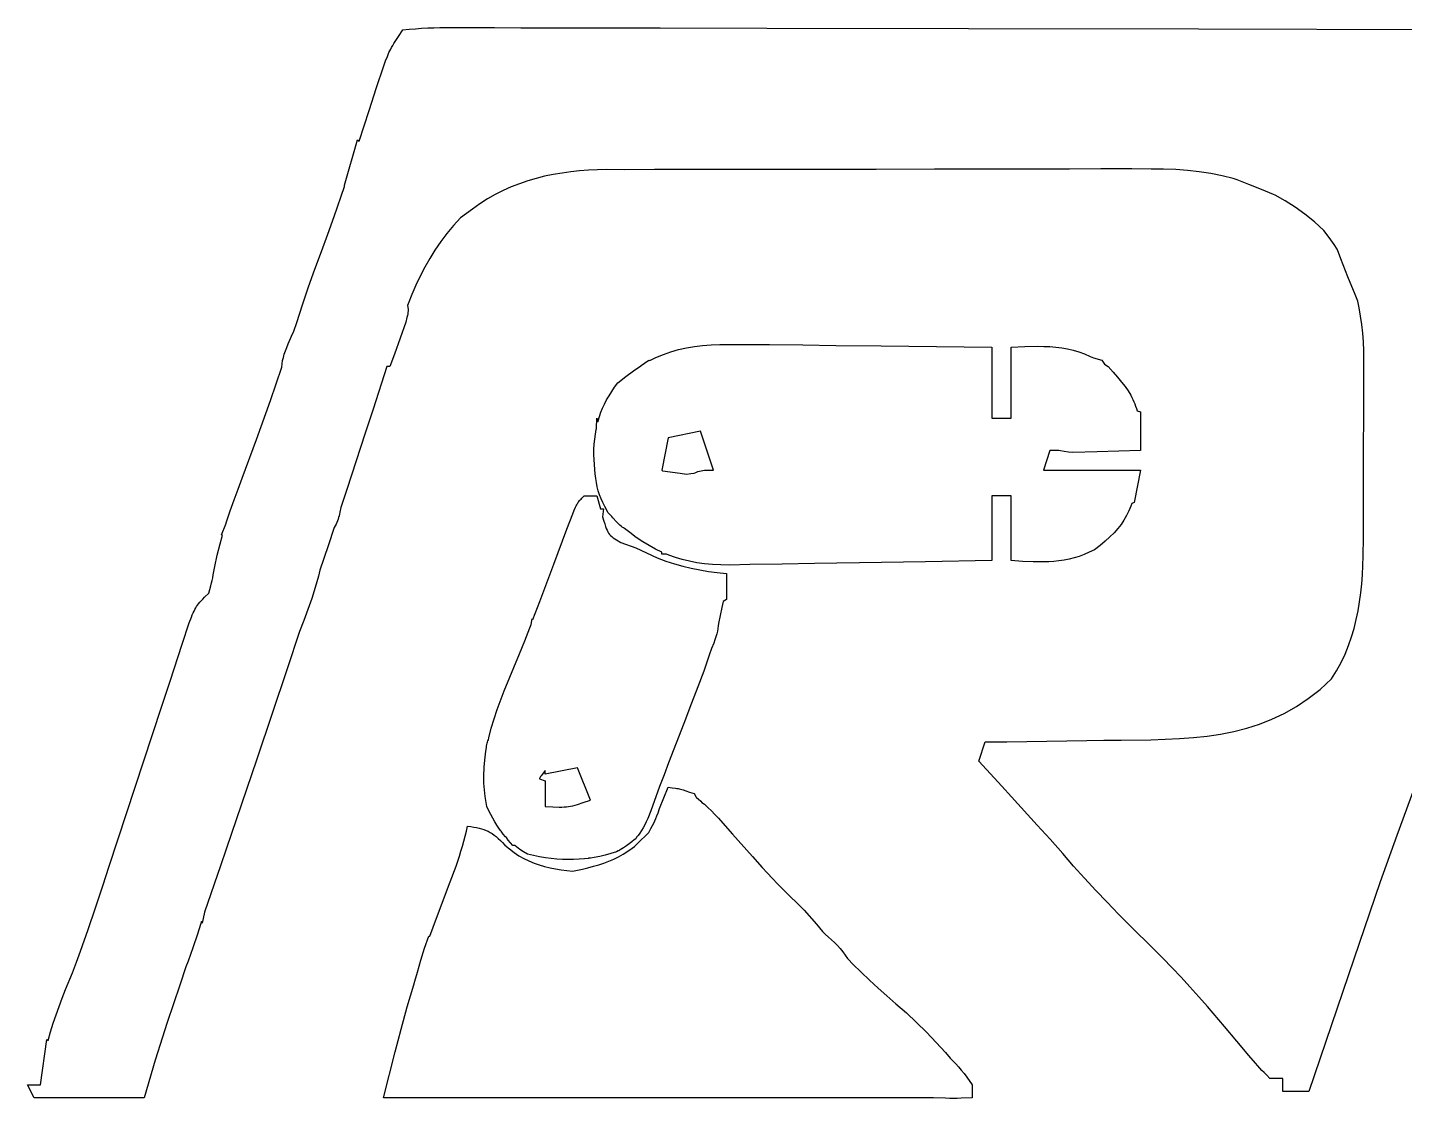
# Model space of a CAD drawing. Header units: millimetres. Extents: x 60 to 220, y -152 to -53.
# Drawn here: x 192.4 to 201.97, y -146.78 to -139.34 of the extents above; entities that cross this region are included whole.
import ezdxf

# ---------------------------------------------------------------- set-up
doc = ezdxf.new("R2010")
doc.units = ezdxf.units.MM
doc.layers.add('F.Silkscreen', color=41, linetype='CONTINUOUS', true_color=0xf2eda1)

msp = doc.modelspace()

# ---------------------------------------------------------------- linework, layer by layer
at = {"layer": 'F.Silkscreen', "linetype": 'CONTINUOUS'}
for p, q in [((194.977119, -139.402063), (195.006909, -139.357265)), ((195.006909, -139.357265), (195.050973, -139.352716)), ((195.050973, -139.352716), (195.094281, -139.34895)), ((195.094281, -139.34895), (195.137091, -139.345951)), ((195.137091, -139.345951), (195.179686, -139.343676)), ((195.179686, -139.343676), (195.222261, -139.342081)), ((195.222261, -139.342081), (195.265081, -139.341144)), ((195.265081, -139.341144), (195.308432, -139.340797)), ((195.308432, -139.340797), (195.352528, -139.341051)), ((195.352528, -139.341051), (195.461858, -139.340693)), ((195.461858, -139.340693), (195.644241, -139.34096)), ((195.644241, -139.34096), (195.826618, -139.341951)), ((195.826618, -139.341951), (196.087292, -139.341889)), ((196.087292, -139.341889), (196.7967, -139.343581)), ((196.7967, -139.343581), (197.537429, -139.344671)), ((197.537429, -139.344671), (198.940888, -139.347565)), ((198.940888, -139.347565), (200.538319, -139.350493)), ((200.538319, -139.350493), (203.825123, -139.357265)), ((194.922518, -139.490508), (194.92915, -139.478367)), ((194.92915, -139.478367), (194.936509, -139.465687)), ((194.936509, -139.465687), (194.944812, -139.452084)), ((194.944812, -139.452084), (194.9542, -139.437202)), ((194.9542, -139.437202), (194.977119, -139.402063)), ((194.871702, -139.613371), (194.886789, -139.573118)), ((194.886789, -139.573118), (194.899247, -139.541234)), ((194.899247, -139.541234), (194.904975, -139.527492)), ((194.904975, -139.527492), (194.910631, -139.514697)), ((194.910631, -139.514697), (194.916421, -139.50251)), ((194.916421, -139.50251), (194.922518, -139.490508)), ((194.824313, -139.758496), (194.871702, -139.613371)), ((194.771694, -139.918331), (194.824313, -139.758496)), ((194.702774, -140.131136), (194.771694, -139.918331)), ((194.60201, -140.437053), (194.691966, -140.122112)), ((194.691966, -140.122112), (194.702774, -140.131136)), ((196.174685, -140.343796), (196.113527, -140.352106)), ((196.236301, -140.337356), (196.174685, -140.343796)), ((196.298326, -140.332733), (196.236301, -140.337356)), ((196.360679, -140.32973), (196.298326, -140.332733)), ((196.423319, -140.328275), (196.360679, -140.32973)), ((196.546791, -140.328895), (196.423319, -140.328275)), ((196.756218, -140.327681), (196.546791, -140.328895)), ((196.965636, -140.3273), (196.756218, -140.327681)), ((197.26488, -140.327272), (196.965636, -140.3273)), ((197.891664, -140.326665), (197.26488, -140.327272)), ((198.297536, -140.327071), (197.891664, -140.326665)), ((198.703419, -140.326082), (198.297536, -140.327071)), ((199.338381, -140.324556), (198.703419, -140.326082)), ((199.6422, -140.324761), (199.338381, -140.324556)), ((199.859104, -140.323746), (199.6422, -140.324761)), ((200.07599, -140.323769), (199.859104, -140.323746)), ((200.209851, -140.324503), (200.07599, -140.323769)), ((200.295962, -140.324881), (200.209851, -140.324503)), ((200.380427, -140.328015), (200.295962, -140.324881)), ((200.463293, -140.334056), (200.380427, -140.328015)), ((200.544595, -140.343157), (200.463293, -140.334056)), ((200.624381, -140.355482), (200.544595, -140.343157)), ((194.600102, -140.446491), (194.60201, -140.437053)), ((195.817069, -140.426324), (195.760098, -140.448526)), ((195.874901, -140.406734), (195.817069, -140.426324)), ((195.933521, -140.389645), (195.874901, -140.406734)), ((195.992868, -140.374914), (195.933521, -140.389645)), ((196.052896, -140.362438), (195.992868, -140.374914)), ((196.113527, -140.352106), (196.052896, -140.362438)), ((200.702669, -140.371197), (200.624381, -140.355482)), ((200.779489, -140.390466), (200.702669, -140.371197)), ((200.808047, -140.399183), (200.779489, -140.390466)), ((200.889476, -140.431425), (200.808047, -140.399183)), ((200.975832, -140.465949), (200.889476, -140.431425)), ((194.529338, -140.655323), (194.600102, -140.446491)), ((195.59506, -140.532034), (195.542223, -140.565897)), ((195.649036, -140.501264), (195.59506, -140.532034)), ((195.704071, -140.473464), (195.649036, -140.501264)), ((195.760098, -140.448526), (195.704071, -140.473464)), ((201.061386, -140.501429), (200.975832, -140.465949)), ((201.071822, -140.505926), (201.061386, -140.501429)), ((201.072723, -140.50637), (201.071822, -140.505926)), ((201.142679, -140.545855), (201.072723, -140.50637)), ((195.490579, -140.602957), (195.408325, -140.662544)), ((195.542223, -140.565897), (195.490579, -140.602957)), ((201.211382, -140.589872), (201.142679, -140.545855)), ((201.278846, -140.63859), (201.211382, -140.589872)), ((194.485935, -140.777087), (194.529338, -140.655323)), ((195.358661, -140.71659), (195.31261, -140.77209)), ((195.408325, -140.662544), (195.358661, -140.71659)), ((201.345101, -140.692143), (201.278846, -140.63859)), ((201.410194, -140.750718), (201.345101, -140.692143)), ((194.440833, -140.898219), (194.485935, -140.777087)), ((195.31261, -140.77209), (195.269899, -140.829006)), ((201.448405, -140.799739), (201.410194, -140.750718)), ((201.483234, -140.849926), (201.448405, -140.799739)), ((194.395292, -141.020592), (194.440833, -140.898219)), ((195.230268, -140.887194), (195.193495, -140.946672)), ((195.269899, -140.829006), (195.230268, -140.887194)), ((201.502126, -140.880643), (201.483234, -140.849926)), ((201.504658, -140.886781), (201.502126, -140.880643)), ((201.529361, -140.949176), (201.504658, -140.886781)), ((195.159341, -141.007345), (195.127509, -141.069133)), ((195.193495, -140.946672), (195.159341, -141.007345)), ((201.578402, -141.072546), (201.529361, -140.949176)), ((194.351935, -141.143588), (194.395292, -141.020592)), ((195.127509, -141.069133), (195.09778, -141.131995)), ((201.627776, -141.196623), (201.578402, -141.072546)), ((194.310114, -141.267147), (194.351935, -141.143588)), ((195.069903, -141.195861), (195.043638, -141.260681)), ((195.09778, -141.131995), (195.069903, -141.195861)), ((201.645733, -141.241879), (201.627776, -141.196623)), ((194.269181, -141.391132), (194.310114, -141.267147)), ((195.043638, -141.260681), (195.038954, -141.273026)), ((195.038954, -141.273026), (195.039615, -141.275045)), ((195.039615, -141.275045), (195.040794, -141.279584)), ((195.040794, -141.279584), (195.041808, -141.284009)), ((195.041808, -141.284009), (195.042578, -141.288415)), ((195.042578, -141.288415), (195.043129, -141.292796)), ((195.043129, -141.292796), (195.043501, -141.297212)), ((195.043501, -141.297212), (195.043678, -141.301686)), ((195.043678, -141.301686), (195.043625, -141.306224)), ((201.655767, -141.288388), (201.645733, -141.241879)), ((201.666073, -141.346907), (201.655767, -141.288388)), ((194.24893, -141.452159), (194.269181, -141.391132)), ((195.02679, -141.389246), (194.98724, -141.499967)), ((195.034998, -141.356922), (195.02679, -141.389246)), ((195.038121, -141.343514), (195.034998, -141.356922)), ((195.040601, -141.331555), (195.038121, -141.343514)), ((195.042364, -141.320775), (195.040601, -141.331555)), ((195.043408, -141.310905), (195.042364, -141.320775)), ((195.043625, -141.306224), (195.043408, -141.310905)), ((201.674318, -141.406098), (201.666073, -141.346907)), ((194.209447, -141.539523), (194.233643, -141.485893)), ((194.233643, -141.485893), (194.24893, -141.452159)), ((201.680642, -141.465848), (201.674318, -141.406098)), ((201.685173, -141.526124), (201.680642, -141.465848)), ((194.182349, -141.61148), (194.190093, -141.588328)), ((194.190093, -141.588328), (194.199138, -141.564434)), ((194.199138, -141.564434), (194.209447, -141.539523)), ((194.98724, -141.499967), (194.948037, -141.611382)), ((196.871103, -141.594407), (196.924254, -141.57939)), ((196.924254, -141.57939), (196.978404, -141.567444)), ((196.978404, -141.567444), (197.03382, -141.558264)), ((197.03382, -141.558264), (197.090811, -141.551541)), ((197.090811, -141.551541), (197.149655, -141.546989)), ((197.149655, -141.546989), (197.210663, -141.544264)), ((197.210663, -141.544264), (197.274098, -141.543114)), ((197.274098, -141.543114), (197.40954, -141.544242)), ((197.40954, -141.544242), (197.556467, -141.545015)), ((197.556467, -141.545015), (197.787485, -141.547315)), ((197.787485, -141.547315), (198.018497, -141.550586)), ((198.018497, -141.550586), (198.332796, -141.553039)), ((198.332796, -141.553039), (198.716957, -141.556778)), ((198.716957, -141.556778), (199.101085, -141.561814)), ((199.101085, -141.561814), (199.101085, -142.056724)), ((199.236059, -141.561814), (199.331992, -141.557851)), ((199.236059, -142.056724), (199.236059, -141.561814)), ((199.331992, -141.557851), (199.421561, -141.556219)), ((199.421561, -141.556219), (199.464435, -141.556832)), ((199.464435, -141.556832), (199.506275, -141.558716)), ((199.506275, -141.558716), (199.547308, -141.56209)), ((199.547308, -141.56209), (199.587709, -141.567172)), ((199.587709, -141.567172), (199.627638, -141.574199)), ((199.627638, -141.574199), (199.667346, -141.583405)), ((199.667346, -141.583405), (199.70697, -141.594987)), ((201.688054, -141.586865), (201.685173, -141.526124)), ((201.689417, -141.647991), (201.688054, -141.586865)), ((194.165425, -141.700543), (194.167461, -141.678357)), ((194.167461, -141.678357), (194.170993, -141.65625)), ((194.170993, -141.65625), (194.175972, -141.63402)), ((194.175972, -141.63402), (194.182349, -141.61148)), ((194.948037, -141.611382), (194.916946, -141.696788)), ((196.664293, -141.690071), (196.68598, -141.673871)), ((196.68598, -141.673871), (196.716575, -141.651814)), ((196.716575, -141.651814), (196.724621, -141.655835)), ((196.724621, -141.655835), (196.766524, -141.63485)), ((196.766524, -141.63485), (196.818614, -141.612788)), ((196.818614, -141.612788), (196.871103, -141.594407)), ((199.70697, -141.594987), (199.746743, -141.609196)), ((199.746743, -141.609196), (199.786815, -141.626268)), ((199.786815, -141.626268), (199.808195, -141.636867)), ((199.808195, -141.636867), (199.865931, -141.651814)), ((199.865931, -141.651814), (199.884783, -141.680085)), ((199.884783, -141.680085), (199.910923, -141.696788)), ((201.687874, -141.774299), (201.689417, -141.647991)), ((194.086038, -141.934179), (194.165377, -141.702663)), ((194.165377, -141.702663), (194.165425, -141.700543)), ((194.895652, -141.696788), (194.799709, -141.992401)), ((194.916946, -141.696788), (194.895652, -141.696788)), ((196.501638, -141.810859), (196.556184, -141.765876)), ((196.556184, -141.765876), (196.609656, -141.726089)), ((196.609656, -141.726089), (196.662341, -141.691206)), ((196.662341, -141.691206), (196.664293, -141.690071)), ((199.910923, -141.696788), (199.945459, -141.735508)), ((199.945459, -141.735508), (199.976331, -141.771357)), ((199.976331, -141.771357), (200.003791, -141.80486)), ((201.687972, -142.047324), (201.687874, -141.774299)), ((196.440459, -141.900099), (196.458929, -141.870906)), ((196.458929, -141.870906), (196.479284, -141.841228)), ((196.479284, -141.841228), (196.501638, -141.810859)), ((200.003791, -141.80486), (200.027995, -141.836594)), ((200.027995, -141.836594), (200.049159, -141.867131)), ((200.049159, -141.867131), (200.067438, -141.896998)), ((193.990114, -142.204059), (194.086038, -141.934179)), ((196.395576, -141.986273), (196.408869, -141.957604)), ((196.408869, -141.957604), (196.423797, -141.928936)), ((196.423797, -141.928936), (196.440459, -141.900099)), ((200.067438, -141.896998), (200.075556, -141.911844)), ((200.075556, -141.911844), (200.083051, -141.926753)), ((200.083051, -141.926753), (200.089924, -141.941776)), ((200.089924, -141.941776), (200.096213, -141.956966)), ((200.096213, -141.956966), (200.101933, -141.972428)), ((200.101933, -141.972428), (200.107096, -141.988202)), ((194.799709, -141.992401), (194.7457, -142.16046)), ((196.352223, -142.128194), (196.356647, -142.056724)), ((196.356647, -142.056724), (196.36282, -142.081422)), ((196.364691, -142.073958), (196.373564, -142.044292)), ((196.373564, -142.044292), (196.383838, -142.015117)), ((196.383838, -142.015117), (196.395576, -141.986273)), ((199.101085, -142.056724), (199.236059, -142.056724)), ((200.107096, -141.988202), (200.111739, -142.004353)), ((200.111739, -142.004353), (200.112096, -142.005782)), ((200.112096, -142.005782), (200.135876, -142.011728)), ((200.135876, -142.011728), (200.135876, -142.207342)), ((201.686136, -142.259357), (201.687972, -142.047324)), ((194.7457, -142.16046), (194.617239, -142.551811)), ((196.345497, -142.167653), (196.350741, -142.135474)), ((196.350741, -142.135474), (196.352223, -142.128194)), ((196.36282, -142.081422), (196.364691, -142.073958)), ((197.076498, -142.146717), (196.851543, -142.191699)), ((197.166467, -142.416655), (197.076498, -142.146717)), ((193.890583, -142.472886), (193.990114, -142.204059)), ((196.335719, -142.271915), (196.338074, -142.235709)), ((196.338074, -142.235709), (196.341309, -142.201007)), ((196.341309, -142.201007), (196.345497, -142.167653)), ((196.851543, -142.191699), (196.806552, -142.416655)), ((200.135876, -142.207342), (200.136353, -142.232385)), ((200.136353, -142.232385), (200.135876, -142.281678)), ((201.685629, -142.471406), (201.686136, -142.259357)), ((196.33415, -142.3098), (196.334386, -142.304174)), ((196.338415, -142.379283), (196.33415, -142.3098)), ((196.334386, -142.304174), (196.335719, -142.271915)), ((199.506011, -142.281678), (199.461014, -142.416655)), ((199.567632, -142.281678), (199.506011, -142.281678)), ((199.579052, -142.283948), (199.567632, -142.281678)), ((199.606113, -142.288282), (199.579052, -142.283948)), ((199.634947, -142.291906), (199.606113, -142.288282)), ((199.665759, -142.294862), (199.634947, -142.291906)), ((199.834994, -142.290115), (199.665759, -142.294862)), ((199.98545, -142.286461), (199.834994, -142.290115)), ((200.135876, -142.281678), (199.98545, -142.286461)), ((196.340994, -142.412073), (196.338415, -142.379283)), ((196.344117, -142.443727), (196.340994, -142.412073)), ((196.347963, -142.474347), (196.344117, -142.443727)), ((196.806552, -142.416655), (196.813213, -142.423314)), ((196.813213, -142.423314), (196.935909, -142.439139)), ((196.935909, -142.439139), (196.979636, -142.444788)), ((196.979636, -142.444788), (197.009229, -142.440709)), ((197.009229, -142.440709), (197.032666, -142.437251)), ((197.032666, -142.437251), (197.043697, -142.432665)), ((197.043697, -142.432665), (197.056807, -142.427892)), ((197.056807, -142.427892), (197.069146, -142.42419)), ((197.069146, -142.42419), (197.081069, -142.42139)), ((197.081069, -142.42139), (197.092986, -142.419391)), ((197.092986, -142.419391), (197.105313, -142.418053)), ((197.105313, -142.418053), (197.118441, -142.417242)), ((197.118441, -142.417242), (197.132737, -142.416823)), ((197.132737, -142.416823), (197.166467, -142.416655)), ((199.461014, -142.416655), (200.135876, -142.416655)), ((200.135876, -142.416655), (200.090886, -142.641608)), ((193.833535, -142.624843), (193.861517, -142.549064)), ((193.861517, -142.549064), (193.890583, -142.472886)), ((196.352737, -142.504058), (196.347963, -142.474347)), ((196.358611, -142.53298), (196.352737, -142.504058)), ((196.365762, -142.561216), (196.358611, -142.53298)), ((201.685963, -142.61109), (201.685629, -142.471406)), ((193.806862, -142.700557), (193.833535, -142.624843)), ((194.617239, -142.551811), (194.575019, -142.678167)), ((196.223064, -142.646039), (196.226838, -142.640324)), ((196.226838, -142.640324), (196.230875, -142.634863)), ((196.230875, -142.634863), (196.235264, -142.629438)), ((196.235264, -142.629438), (196.240122, -142.623876)), ((196.240122, -142.623876), (196.245585, -142.618002)), ((196.245585, -142.618002), (196.25175, -142.611617)), ((196.25175, -142.611617), (196.266665, -142.596604)), ((196.266665, -142.596604), (196.356647, -142.596604)), ((196.356647, -142.596604), (196.380119, -142.686598)), ((196.374389, -142.588905), (196.365762, -142.561216)), ((196.384685, -142.616133), (196.374389, -142.588905)), ((196.396808, -142.643035), (196.384685, -142.616133)), ((196.410963, -142.669704), (196.396808, -142.643035)), ((199.236059, -142.596604), (199.101085, -142.596604)), ((199.101085, -142.596604), (199.101085, -143.046521)), ((199.236059, -143.046521), (199.236059, -142.596604)), ((200.090886, -142.641608), (200.076251, -142.649083)), ((201.685775, -142.750786), (201.685963, -142.61109)), ((193.781648, -142.776451), (193.806862, -142.700557)), ((194.563474, -142.735768), (194.560314, -142.747632)), ((194.566417, -142.722886), (194.563474, -142.735768)), ((194.56932, -142.70868), (194.566417, -142.722886)), ((194.575019, -142.678167), (194.56932, -142.70868)), ((196.148039, -142.827368), (196.187811, -142.722031)), ((196.187811, -142.722031), (196.199079, -142.695383)), ((196.199079, -142.695383), (196.208098, -142.67483)), ((196.208098, -142.67483), (196.212045, -142.666357)), ((196.212045, -142.666357), (196.215772, -142.658863)), ((196.215772, -142.658863), (196.219422, -142.652151)), ((196.219422, -142.652151), (196.223064, -142.646039)), ((196.380119, -142.686598), (196.401632, -142.686598)), ((196.401632, -142.686598), (196.395389, -142.74279)), ((196.421184, -142.686271), (196.410963, -142.669704)), ((196.432568, -142.711896), (196.421184, -142.686271)), ((196.452255, -142.732265), (196.432568, -142.711896)), ((196.458889, -142.738841), (196.452255, -142.732265)), ((196.467492, -142.7496), (196.458889, -142.738841)), ((200.038933, -142.733504), (200.020866, -142.764377)), ((200.055046, -142.701367), (200.038933, -142.733504)), ((200.069447, -142.667693), (200.055046, -142.701367)), ((200.076251, -142.649083), (200.069447, -142.667693)), ((193.747169, -142.866555), (193.776356, -142.793599)), ((193.776356, -142.793599), (193.781648, -142.776451)), ((194.528762, -142.816603), (194.486704, -142.942478)), ((194.536029, -142.804164), (194.528762, -142.816603)), ((194.542552, -142.792076), (194.536029, -142.804164)), ((194.548091, -142.780738), (194.542552, -142.792076)), ((194.552782, -142.769768), (194.548091, -142.780738)), ((194.556818, -142.758847), (194.552782, -142.769768)), ((194.560314, -142.747632), (194.556818, -142.758847)), ((196.055767, -143.071827), (196.148039, -142.827368)), ((196.395389, -142.74279), (196.4042, -142.772427)), ((196.4042, -142.772427), (196.41016, -142.791436)), ((196.41016, -142.791436), (196.415706, -142.807993)), ((196.415706, -142.807993), (196.421076, -142.822407)), ((196.421076, -142.822407), (196.426428, -142.834937)), ((196.426428, -142.834937), (196.431988, -142.845891)), ((196.491621, -142.776571), (196.467492, -142.7496)), ((196.508768, -142.793446), (196.491621, -142.776571)), ((196.516538, -142.800594), (196.508768, -142.793446)), ((196.524294, -142.807152), (196.516538, -142.800594)), ((196.532479, -142.813307), (196.524294, -142.807152)), ((196.541447, -142.819287), (196.532479, -142.813307)), ((196.548706, -142.823557), (196.541447, -142.819287)), ((196.584332, -142.851463), (196.548706, -142.823557)), ((199.977653, -142.823615), (199.951955, -142.852543)), ((200.000527, -142.794336), (199.977653, -142.823615)), ((200.020866, -142.764377), (200.000527, -142.794336)), ((201.685075, -142.885016), (201.685775, -142.750786)), ((193.716503, -143.008342), (193.736289, -142.930049)), ((193.736289, -142.930049), (193.7536, -142.868698)), ((193.7536, -142.868698), (193.747169, -142.866555)), ((196.431988, -142.845891), (196.437913, -142.855541)), ((196.437913, -142.855541), (196.444436, -142.864167)), ((196.444436, -142.864167), (196.451725, -142.872071)), ((196.451725, -142.872071), (196.459978, -142.879538)), ((196.459978, -142.879538), (196.469395, -142.886813)), ((196.469395, -142.886813), (196.480179, -142.894223)), ((196.480179, -142.894223), (196.492491, -142.902022)), ((196.492491, -142.902022), (196.522546, -142.91997)), ((196.522546, -142.91997), (196.626594, -142.956541)), ((196.629563, -142.884461), (196.584332, -142.851463)), ((196.674399, -142.914588), (196.629563, -142.884461)), ((196.719131, -142.941934), (196.674399, -142.914588)), ((199.890959, -142.910511), (199.85512, -142.940142)), ((199.92315, -142.881401), (199.890959, -142.910511)), ((199.951955, -142.852543), (199.92315, -142.881401)), ((201.683964, -143.015964), (201.685075, -142.885016)), ((193.698838, -143.087992), (193.716503, -143.008342)), ((194.486704, -142.942478), (194.429824, -143.113034)), ((196.626594, -142.956541), (196.775616, -143.026839)), ((196.763983, -142.96653), (196.719131, -142.941934)), ((196.806592, -142.987184), (196.763983, -142.96653)), ((196.775616, -143.026839), (196.836068, -143.049105)), ((196.806552, -143.001522), (196.806592, -142.987184)), ((196.840204, -143.001522), (196.806552, -143.001522)), ((196.855173, -143.007832), (196.840204, -143.001522)), ((196.902041, -143.024636), (196.855173, -143.007832)), ((196.950103, -143.03898), (196.902041, -143.024636)), ((199.673658, -143.027677), (199.638758, -143.036413)), ((199.708656, -143.016912), (199.673658, -143.027677)), ((199.743871, -143.003918), (199.708656, -143.016912)), ((199.779399, -142.988538), (199.743871, -143.003918)), ((199.815312, -142.970602), (199.779399, -142.988538)), ((199.85512, -142.940142), (199.815312, -142.970602)), ((201.681963, -143.080603), (201.683964, -143.015964)), ((193.689056, -143.14592), (193.698838, -143.087992)), ((194.429824, -143.113034), (194.419719, -143.154942)), ((196.007261, -143.201053), (196.055767, -143.071827)), ((196.836068, -143.049105), (196.895235, -143.068349)), ((196.895235, -143.068349), (196.953737, -143.084852)), ((196.999634, -143.050936), (196.950103, -143.03898)), ((196.953737, -143.084852), (197.012146, -143.098914)), ((197.050893, -143.060567), (196.999634, -143.050936)), ((197.012146, -143.098914), (197.071033, -143.110809)), ((197.104134, -143.067922), (197.050893, -143.060567)), ((197.071033, -143.110809), (197.131001, -143.120845)), ((197.159676, -143.0731), (197.104134, -143.067922)), ((197.131001, -143.120845), (197.192611, -143.129324)), ((197.217698, -143.076131), (197.159676, -143.0731)), ((197.278527, -143.077098), (197.217698, -143.076131)), ((197.418324, -143.072881), (197.278527, -143.077098)), ((197.643652, -143.070673), (197.418324, -143.072881)), ((197.868969, -143.066898), (197.643652, -143.070673)), ((198.025204, -143.063752), (197.868969, -143.066898)), ((198.181433, -143.061354), (198.025204, -143.063752)), ((198.641293, -143.055235), (198.181433, -143.061354)), ((199.101085, -143.046521), (198.641293, -143.055235)), ((199.314627, -143.051269), (199.236059, -143.046521)), ((199.389949, -143.054684), (199.314627, -143.051269)), ((199.426624, -143.055458), (199.389949, -143.054684)), ((199.462766, -143.055404), (199.426624, -143.055458)), ((199.498478, -143.054314), (199.462766, -143.055404)), ((199.533837, -143.052059), (199.498478, -143.054314)), ((199.568922, -143.048434), (199.533837, -143.052059)), ((199.603884, -143.043277), (199.568922, -143.048434)), ((199.638758, -143.036413), (199.603884, -143.043277)), ((201.678683, -143.144658), (201.681963, -143.080603)), ((193.67215, -143.220465), (193.67725, -143.201621)), ((193.67725, -143.201621), (193.681453, -143.184349)), ((193.681453, -143.184349), (193.68522, -143.166494)), ((193.68522, -143.166494), (193.689056, -143.14592)), ((194.419719, -143.154942), (194.397872, -143.232368)), ((195.958242, -143.331581), (196.007261, -143.201053)), ((197.192611, -143.129324), (197.256468, -143.136497)), ((197.256468, -143.136497), (197.256468, -143.181501)), ((197.256468, -143.181501), (197.256468, -143.316469)), ((201.667549, -143.271094), (201.673962, -143.208157)), ((201.673962, -143.208157), (201.678683, -143.144658)), ((193.604458, -143.325318), (193.61516, -143.313963)), ((193.61516, -143.313963), (193.627403, -143.301402)), ((193.627403, -143.301402), (193.657195, -143.271483)), ((193.657195, -143.271483), (193.67215, -143.220465)), ((194.373391, -143.309054), (194.34659, -143.385685)), ((194.397872, -143.232368), (194.373391, -143.309054)), ((201.659241, -143.333466), (201.667549, -143.271094)), ((193.543235, -143.423617), (193.5493, -143.409411)), ((193.5493, -143.409411), (193.555083, -143.396725)), ((193.555083, -143.396725), (193.560781, -143.385278)), ((193.560781, -143.385278), (193.566594, -143.374747)), ((193.566594, -143.374747), (193.57274, -143.364827)), ((193.57274, -143.364827), (193.579401, -143.355231)), ((193.579401, -143.355231), (193.586767, -143.345653)), ((193.586767, -143.345653), (193.595061, -143.33579)), ((193.595061, -143.33579), (193.604458, -143.325318)), ((194.34659, -143.385685), (194.317725, -143.462912)), ((195.911147, -143.455839), (195.958242, -143.331581)), ((197.225725, -143.371572), (197.214101, -143.428234)), ((197.232948, -143.330594), (197.225725, -143.371572)), ((197.256468, -143.316469), (197.232948, -143.330594)), ((201.636098, -143.456432), (201.648817, -143.395236)), ((201.648817, -143.395236), (201.659241, -143.333466)), ((193.472658, -143.627554), (193.521412, -143.478443)), ((193.521412, -143.478443), (193.536704, -143.439656)), ((193.536704, -143.439656), (193.543235, -143.423617)), ((194.317725, -143.462912), (194.288128, -143.538687)), ((195.88934, -143.51338), (195.898154, -143.490123)), ((195.898154, -143.490123), (195.906751, -143.451442)), ((195.906751, -143.451442), (195.911147, -143.455839)), ((197.20008, -143.500159), (197.197593, -143.517521)), ((197.201518, -143.483295), (197.20008, -143.500159)), ((197.201538, -143.482361), (197.201518, -143.483295)), ((197.214101, -143.428234), (197.201538, -143.482361)), ((201.620841, -143.517068), (201.636098, -143.456432)), ((194.288128, -143.538687), (194.202184, -143.797659)), ((195.85423, -143.603994), (195.88934, -143.51338)), ((197.177062, -143.596756), (197.169291, -143.620161)), ((197.183765, -143.575034), (197.177062, -143.596756)), ((197.189432, -143.554731), (197.183765, -143.575034)), ((197.194037, -143.53564), (197.189432, -143.554731)), ((197.197593, -143.517521), (197.194037, -143.53564)), ((201.581886, -143.63656), (201.602847, -143.577108)), ((201.602847, -143.577108), (201.620841, -143.517068)), ((193.388687, -143.883472), (193.472658, -143.627554)), ((195.712481, -143.951184), (195.818408, -143.694377)), ((195.818408, -143.694377), (195.85423, -143.603994)), ((197.151942, -143.656891), (197.137, -143.704675)), ((197.169291, -143.620161), (197.151942, -143.656891)), ((201.530291, -143.753711), (201.557783, -143.69544)), ((201.557783, -143.69544), (201.581886, -143.63656)), ((197.137, -143.704675), (197.098975, -143.814161)), ((201.499212, -143.811405), (201.530291, -143.753711)), ((193.329109, -144.0658), (193.388687, -143.883472)), ((194.202184, -143.797659), (193.992384, -144.425882)), ((197.098975, -143.814161), (197.057955, -143.924414)), ((201.383898, -143.941334), (201.464329, -143.868484)), ((201.464329, -143.868484), (201.499212, -143.811405)), ((195.663457, -144.080982), (195.712481, -143.951184)), ((197.057955, -143.924414), (197.014632, -144.036327)), ((201.302258, -144.005262), (201.383898, -143.941334)), ((193.206736, -144.437802), (193.329109, -144.0658)), ((195.641379, -144.14636), (195.663457, -144.080982)), ((197.014632, -144.036327), (196.960141, -144.178327)), ((201.1352, -144.108701), (201.219382, -144.06086)), ((201.219382, -144.06086), (201.302258, -144.005262)), ((195.621527, -144.212119), (195.641379, -144.14636)), ((200.962671, -144.183559), (201.049653, -144.149416)), ((201.049653, -144.149416), (201.1352, -144.108701)), ((195.604254, -144.278272), (195.621527, -144.212119)), ((196.960141, -144.178327), (196.854563, -144.451426)), ((200.504306, -144.276524), (200.59931, -144.26633)), ((200.59931, -144.26633), (200.692597, -144.252518)), ((200.692597, -144.252518), (200.784207, -144.234525)), ((200.784207, -144.234525), (200.874219, -144.211726)), ((200.874219, -144.211726), (200.962671, -144.183559)), ((195.584704, -144.371551), (195.587982, -144.346082)), ((195.587982, -144.346082), (195.589677, -144.335269)), ((195.589677, -144.335269), (195.591563, -144.32538)), ((195.591563, -144.32538), (195.593665, -144.31612)), ((195.593665, -144.31612), (195.596086, -144.307239)), ((195.596086, -144.307239), (195.598904, -144.298436)), ((195.598904, -144.298436), (195.601377, -144.291741)), ((195.601377, -144.291741), (195.604254, -144.278272)), ((199.011101, -144.441233), (199.056096, -144.306275)), ((199.056096, -144.306275), (199.205913, -144.304985)), ((199.205913, -144.304985), (199.48387, -144.301511)), ((199.48387, -144.301511), (199.761821, -144.296931)), ((199.761821, -144.296931), (199.881598, -144.295264)), ((199.881598, -144.295264), (200.001374, -144.294077)), ((200.001374, -144.294077), (200.208382, -144.291378)), ((200.208382, -144.291378), (200.407514, -144.283702)), ((200.407514, -144.283702), (200.504306, -144.276524)), ((192.965928, -145.170111), (193.206736, -144.437802)), ((193.992384, -144.425882), (193.779338, -145.052999)), ((195.57236, -144.479639), (195.579257, -144.411975)), ((195.579257, -144.411975), (195.582327, -144.392852)), ((195.582327, -144.392852), (195.584704, -144.371551)), ((196.854563, -144.451426), (196.823047, -144.534407)), ((199.171054, -144.614913), (199.011101, -144.441233)), ((195.56973, -144.54781), (195.57236, -144.479639)), ((195.571146, -144.59437), (195.56973, -144.54781)), ((195.957503, -144.559925), (195.95625, -144.562729)), ((195.959694, -144.555647), (195.957503, -144.559925)), ((195.962176, -144.551276), (195.959694, -144.555647)), ((195.964971, -144.546774), (195.962176, -144.551276)), ((195.968091, -144.542091), (195.964971, -144.546774)), ((195.975278, -144.532111), (195.968091, -144.542091)), ((195.983799, -144.521053), (195.975278, -144.532111)), ((195.996714, -144.505091), (195.983799, -144.521053)), ((196.221686, -144.486235), (195.996714, -144.531229)), ((195.996714, -144.531229), (195.996714, -144.505091)), ((196.311653, -144.711182), (196.221686, -144.486235)), ((196.823047, -144.534407), (196.792179, -144.617588)), ((195.571823, -144.61661), (195.571146, -144.59437)), ((195.579031, -144.686047), (195.571823, -144.61661)), ((195.95625, -144.562729), (195.996714, -144.576217)), ((195.996714, -144.576217), (195.996714, -144.756184)), ((196.792179, -144.617588), (196.731682, -144.784471)), ((196.792481, -144.770245), (196.851543, -144.621204)), ((196.851543, -144.621204), (196.879574, -144.624973)), ((196.879574, -144.624973), (196.901812, -144.628231)), ((196.901812, -144.628231), (196.911418, -144.629824)), ((196.911418, -144.629824), (196.920338, -144.631488)), ((196.920338, -144.631488), (196.928894, -144.633271)), ((196.928894, -144.633271), (196.937304, -144.635261)), ((196.937304, -144.635261), (196.945852, -144.637507)), ((196.945852, -144.637507), (196.954798, -144.640098)), ((196.954798, -144.640098), (196.97492, -144.646508)), ((196.97492, -144.646508), (196.999797, -144.655036)), ((196.999797, -144.655036), (197.031514, -144.666192)), ((199.23888, -144.688694), (199.171054, -144.614913)), ((202.036382, -144.635261), (201.917696, -144.956221)), ((195.591806, -144.756184), (195.579031, -144.686047)), ((196.173298, -144.753202), (196.18841, -144.749985)), ((196.18841, -144.749985), (196.204292, -144.745956)), ((196.204292, -144.745956), (196.22144, -144.741039)), ((196.22144, -144.741039), (196.261263, -144.728284)), ((196.261263, -144.728284), (196.311653, -144.711182)), ((197.031514, -144.666192), (197.04591, -144.690014)), ((197.04591, -144.690014), (197.049322, -144.692645)), ((197.049322, -144.692645), (197.063307, -144.704593)), ((197.063307, -144.704593), (197.077656, -144.717961)), ((197.077656, -144.717961), (197.086317, -144.726613)), ((197.086317, -144.726613), (197.103313, -144.740164)), ((197.103313, -144.740164), (197.128496, -144.762343)), ((199.418103, -144.88463), (199.23888, -144.688694)), ((195.605878, -144.784973), (195.591806, -144.756184)), ((195.619645, -144.812106), (195.605878, -144.784973)), ((195.633278, -144.837712), (195.619645, -144.812106)), ((195.646911, -144.861924), (195.633278, -144.837712)), ((195.996714, -144.756184), (196.050892, -144.758316)), ((196.050892, -144.758316), (196.093479, -144.759309)), ((196.093479, -144.759309), (196.11156, -144.759198)), ((196.11156, -144.759198), (196.128108, -144.758598)), ((196.128108, -144.758598), (196.143622, -144.757439)), ((196.143622, -144.757439), (196.158532, -144.755662)), ((196.158532, -144.755662), (196.173298, -144.753202)), ((196.709672, -144.838142), (196.699145, -144.861892)), ((196.731682, -144.784471), (196.709672, -144.838142)), ((196.759045, -144.854602), (196.766015, -144.838637)), ((196.766015, -144.838637), (196.773326, -144.820547)), ((196.773326, -144.820547), (196.781859, -144.798387)), ((196.781859, -144.798387), (196.792481, -144.770245)), ((197.128496, -144.762343), (197.153037, -144.785781)), ((197.153037, -144.785781), (197.177123, -144.810413)), ((197.177123, -144.810413), (197.200986, -144.836095)), ((197.200986, -144.836095), (197.248947, -144.890229)), ((195.439587, -144.962206), (195.448409, -144.92684)), ((195.448409, -144.92684), (195.456824, -144.891152)), ((195.456824, -144.891152), (195.479407, -144.894536)), ((195.479407, -144.894536), (195.500337, -144.898036)), ((195.500337, -144.898036), (195.519778, -144.901785)), ((195.519778, -144.901785), (195.537909, -144.905892)), ((195.537909, -144.905892), (195.5549, -144.910475)), ((195.5549, -144.910475), (195.570912, -144.915596)), ((195.570912, -144.915596), (195.586134, -144.921439)), ((195.586134, -144.921439), (195.600732, -144.928078)), ((195.600732, -144.928078), (195.614854, -144.935617)), ((195.614854, -144.935617), (195.62873, -144.944193)), ((195.66073, -144.884847), (195.646911, -144.861924)), ((195.674894, -144.906607), (195.66073, -144.884847)), ((195.685408, -144.921439), (195.674894, -144.906607)), ((195.689597, -144.927349), (195.685408, -144.921439)), ((195.704975, -144.947175), (195.689597, -144.927349)), ((196.655337, -144.940579), (196.642949, -144.957059)), ((196.666929, -144.923015), (196.655337, -144.940579)), ((196.677961, -144.904147), (196.666929, -144.923015)), ((196.688621, -144.883829), (196.677961, -144.904147)), ((196.699145, -144.861892), (196.688621, -144.883829)), ((196.709421, -144.944261), (196.716575, -144.936142)), ((196.716575, -144.936142), (196.731142, -144.909218)), ((196.731142, -144.909218), (196.742476, -144.887957)), ((196.742476, -144.887957), (196.751492, -144.870394)), ((196.751492, -144.870394), (196.759045, -144.854602)), ((197.248947, -144.890229), (197.298641, -144.947397)), ((199.506894, -144.983316), (199.418103, -144.88463)), ((195.41053, -145.066958), (195.420724, -145.03219)), ((195.420724, -145.03219), (195.430387, -144.997323)), ((195.430387, -144.997323), (195.439587, -144.962206)), ((195.62873, -144.944193), (195.642459, -144.953875)), ((195.642459, -144.953875), (195.656273, -144.964842)), ((195.656273, -144.964842), (195.670308, -144.977139)), ((195.670308, -144.977139), (195.684743, -144.990923)), ((195.684743, -144.990923), (195.699763, -145.006267)), ((195.699763, -145.006267), (195.715524, -145.02331)), ((195.721224, -144.966205), (195.704975, -144.947175)), ((195.715524, -145.02331), (195.747626, -145.050878)), ((195.726677, -144.972017), (195.721224, -144.966205)), ((195.739669, -144.988691), (195.726677, -144.972017)), ((195.771746, -145.026113), (195.739669, -144.988691)), ((195.784525, -145.026113), (195.771746, -145.026113)), ((195.798101, -145.037003), (195.784525, -145.026113)), ((195.821144, -145.053997), (195.798101, -145.037003)), ((196.562311, -145.029357), (196.541025, -145.043042)), ((196.581613, -145.015657), (196.562311, -145.029357)), ((196.59913, -145.001742), (196.581613, -145.015657)), ((196.615052, -144.987467), (196.59913, -145.001742)), ((196.60231, -145.045098), (196.617129, -145.033333)), ((196.616166, -144.986329), (196.615052, -144.987467)), ((196.626594, -144.981128), (196.616166, -144.986329)), ((196.617129, -145.033333), (196.625607, -145.02559)), ((196.625607, -145.02559), (196.660046, -144.992971)), ((196.632567, -144.969156), (196.626594, -144.981128)), ((196.642949, -144.957059), (196.632567, -144.969156)), ((196.660046, -144.992971), (196.694064, -144.959692)), ((196.694064, -144.959692), (196.709421, -144.944261)), ((197.298641, -144.947397), (197.43766, -145.102753)), ((199.59476, -145.082882), (199.506894, -144.983316)), ((201.917696, -144.956221), (201.80318, -145.278606)), ((193.779338, -145.052999), (193.739867, -145.168113)), ((195.38849, -145.136275), (195.399789, -145.101616)), ((195.399789, -145.101616), (195.41053, -145.066958)), ((195.747626, -145.050878), (195.780513, -145.075543)), ((195.780513, -145.075543), (195.814123, -145.097488)), ((195.814123, -145.097488), (195.848487, -145.116854)), ((195.846056, -145.070939), (195.821144, -145.053997)), ((195.87299, -145.087983), (195.846056, -145.070939)), ((195.848487, -145.116854), (195.88356, -145.133833)), ((195.915995, -145.097264), (195.87299, -145.087983)), ((195.88356, -145.133833), (195.919311, -145.148614)), ((195.957917, -145.105269), (195.915995, -145.097264)), ((195.99891, -145.111972), (195.957917, -145.105269)), ((196.03908, -145.117313), (195.99891, -145.111972)), ((196.078589, -145.12127), (196.03908, -145.117313)), ((196.117576, -145.123824), (196.078589, -145.12127)), ((196.156172, -145.124901), (196.117576, -145.123824)), ((196.194523, -145.124492), (196.156172, -145.124901)), ((196.232729, -145.122527), (196.194523, -145.124492)), ((196.270973, -145.118994), (196.232729, -145.122527)), ((196.294499, -145.115844), (196.270973, -145.118994)), ((196.298589, -145.115399), (196.294499, -145.115844)), ((196.305867, -145.114323), (196.298589, -145.115399)), ((196.309366, -145.113855), (196.305867, -145.114323)), ((196.311153, -145.113542), (196.309366, -145.113855)), ((196.336967, -145.109727), (196.311153, -145.113542)), ((196.375445, -145.102521), (196.336967, -145.109727)), ((196.414027, -145.093693), (196.375445, -145.102521)), ((196.452733, -145.083246), (196.414027, -145.093693)), ((196.43949, -145.135212), (196.473775, -145.120557)), ((196.491621, -145.071112), (196.452733, -145.083246)), ((196.473775, -145.120557), (196.507218, -145.104358)), ((196.504681, -145.063945), (196.491621, -145.071112)), ((196.508483, -145.062676), (196.504681, -145.063945)), ((196.507218, -145.104358), (196.539793, -145.086472)), ((196.513562, -145.059072), (196.508483, -145.062676)), ((196.517521, -145.0569), (196.513562, -145.059072)), ((196.541025, -145.043042), (196.517521, -145.0569)), ((196.539793, -145.086472), (196.571488, -145.066755)), ((196.571488, -145.066755), (196.60231, -145.045098)), ((197.43766, -145.102753), (197.505783, -145.179165)), ((199.670186, -145.169333), (199.59476, -145.082882)), ((192.92046, -145.307313), (192.965928, -145.170111)), ((193.739867, -145.168113), (193.628949, -145.490666)), ((195.335039, -145.279895), (195.376547, -145.170977)), ((195.376547, -145.170977), (195.38849, -145.136275)), ((195.919311, -145.148614), (195.955759, -145.161321)), ((195.955759, -145.161321), (195.992857, -145.172158)), ((195.992857, -145.172158), (196.030626, -145.181297)), ((196.030626, -145.181297), (196.069011, -145.188883)), ((196.069011, -145.188883), (196.108009, -145.195106)), ((196.108009, -145.195106), (196.147604, -145.200131)), ((196.147604, -145.200131), (196.186847, -145.204037)), ((196.186847, -145.204037), (196.255741, -145.190138)), ((196.255741, -145.190138), (196.294101, -145.181152)), ((196.294101, -145.181152), (196.331653, -145.171283)), ((196.331653, -145.171283), (196.368433, -145.160452)), ((196.368433, -145.160452), (196.40436, -145.148467)), ((196.40436, -145.148467), (196.43949, -145.135212)), ((197.505783, -145.179165), (197.541071, -145.217315)), ((197.541071, -145.217315), (197.576796, -145.254993)), ((199.746791, -145.254427), (199.670186, -145.169333)), ((192.8705, -145.459569), (192.92046, -145.307313)), ((195.240315, -145.532269), (195.335039, -145.279895)), ((197.576796, -145.254993), (197.612895, -145.292293)), ((197.612895, -145.292293), (197.649297, -145.329309)), ((199.824449, -145.338315), (199.746791, -145.254427)), ((201.80318, -145.278606), (201.581209, -145.925935)), ((197.649297, -145.329309), (197.796357, -145.476028)), ((199.903124, -145.421177), (199.824449, -145.338315)), ((199.982675, -145.503207), (199.903124, -145.421177)), ((192.81952, -145.611337), (192.8705, -145.459569)), ((193.628949, -145.490666), (193.612209, -145.565995)), ((197.796357, -145.476028), (197.882511, -145.574118)), ((200.063058, -145.584547), (199.982675, -145.503207)), ((192.766209, -145.762279), (192.81952, -145.611337)), ((193.599408, -145.576571), (193.578955, -145.643308)), ((193.606792, -145.555099), (193.599408, -145.576571)), ((193.612209, -145.565995), (193.606792, -145.555099)), ((195.194822, -145.655983), (195.240315, -145.532269)), ((197.882511, -145.574118), (197.925291, -145.623406)), ((200.225864, -145.745979), (200.063058, -145.584547)), ((193.578955, -145.643308), (193.547621, -145.73742)), ((195.158274, -145.739206), (195.186882, -145.655983)), ((195.186882, -145.655983), (195.194822, -145.655983)), ((197.925291, -145.623406), (197.9427, -145.643626)), ((197.9427, -145.643626), (197.96555, -145.662731)), ((197.96555, -145.662731), (197.987411, -145.682113)), ((197.987411, -145.682113), (198.008369, -145.701895)), ((198.008369, -145.701895), (198.028371, -145.722259)), ((192.738257, -145.837323), (192.766209, -145.762279)), ((193.547621, -145.73742), (193.513734, -145.831537)), ((195.131938, -145.822611), (195.158274, -145.739206)), ((198.028371, -145.722259), (198.047443, -145.743357)), ((198.047443, -145.743357), (198.065612, -145.765373)), ((198.065612, -145.765373), (198.0829, -145.788449)), ((198.0829, -145.788449), (198.099274, -145.812778)), ((200.291175, -145.81085), (200.225864, -145.745979)), ((192.709231, -145.91203), (192.738257, -145.837323)), ((193.498566, -145.870755), (193.455255, -145.997601)), ((193.513734, -145.831537), (193.498566, -145.870755)), ((195.107632, -145.906286), (195.131938, -145.822611)), ((198.099274, -145.812778), (198.101989, -145.817276)), ((198.101989, -145.817276), (198.135337, -145.851376)), ((198.135337, -145.851376), (198.19296, -145.908055)), ((200.355162, -145.876483), (200.291175, -145.81085)), ((200.418, -145.942863), (200.355162, -145.876483)), ((192.661741, -146.028683), (192.709231, -145.91203)), ((195.037577, -146.1485), (195.082935, -145.994171)), ((195.082935, -145.994171), (195.090435, -145.970355)), ((195.090435, -145.970355), (195.107632, -145.906286)), ((198.19296, -145.908055), (198.251656, -145.963675)), ((198.251656, -145.963675), (198.31144, -146.018442)), ((200.479849, -146.009992), (200.418, -145.942863)), ((201.581209, -145.925935), (201.500369, -146.163197)), ((192.616699, -146.144868), (192.638817, -146.086722)), ((192.638817, -146.086722), (192.661741, -146.028683)), ((193.455255, -145.997601), (193.368865, -146.257394)), ((198.31144, -146.018442), (198.372425, -146.072506)), ((198.372425, -146.072506), (198.434653, -146.126113)), ((200.540875, -146.077864), (200.479849, -146.009992)), ((200.601253, -146.146466), (200.540875, -146.077864)), ((192.595571, -146.203379), (192.616699, -146.144868)), ((194.994525, -146.30383), (195.037577, -146.1485)), ((198.434653, -146.126113), (198.507944, -146.190705)), ((200.720748, -146.285861), (200.601253, -146.146466)), ((201.500369, -146.163197), (201.305622, -146.735757)), ((192.557111, -146.322332), (192.575644, -146.262454)), ((192.575644, -146.262454), (192.595571, -146.203379)), ((193.368865, -146.257394), (193.285825, -146.51822)), ((198.507944, -146.190705), (198.578962, -146.257075)), ((198.578962, -146.257075), (198.647856, -146.325168)), ((192.487435, -146.690775), (192.532424, -146.375853)), ((192.532424, -146.375853), (192.540098, -146.383526)), ((192.54015, -146.383228), (192.557111, -146.322332)), ((194.953053, -146.460646), (194.994525, -146.30383)), ((198.647856, -146.325168), (198.714816, -146.394973)), ((200.804762, -146.38605), (200.720748, -146.285861)), ((192.540098, -146.383526), (192.54015, -146.383228)), ((194.871954, -146.780766), (194.953053, -146.460646)), ((198.714816, -146.394973), (198.779966, -146.466457)), ((198.779966, -146.466457), (198.812895, -146.504399)), ((200.889476, -146.485525), (200.804762, -146.38605)), ((193.285825, -146.51822), (193.207281, -146.780766)), ((198.812895, -146.504399), (198.831564, -146.522501)), ((198.831564, -146.522501), (198.851427, -146.543388)), ((198.851427, -146.543388), (198.870835, -146.565266)), ((198.870835, -146.565266), (198.889913, -146.588198)), ((200.935648, -146.540119), (200.889476, -146.485525)), ((200.952039, -146.559086), (200.935648, -146.540119)), ((200.96627, -146.575007), (200.952039, -146.559086)), ((198.889913, -146.588198), (198.908821, -146.612184)), ((198.908821, -146.612184), (198.927737, -146.637251)), ((198.927737, -146.637251), (198.966119, -146.690775)), ((200.980032, -146.58975), (200.96627, -146.575007)), ((200.995049, -146.605232), (200.980032, -146.58975)), ((201.013025, -146.623277), (200.995049, -146.605232)), ((201.035683, -146.645797), (201.013025, -146.623277)), ((201.125668, -146.645797), (201.035683, -146.645797)), ((201.125668, -146.735757), (201.125668, -146.645797)), ((192.442443, -146.780766), (192.397448, -146.690775)), ((192.397448, -146.690775), (192.487435, -146.690775)), ((198.966119, -146.690775), (198.966119, -146.780766)), ((201.305622, -146.735757), (201.125668, -146.735757)), ((193.207281, -146.780766), (192.442443, -146.780766)), ((194.916946, -146.780766), (194.871954, -146.780766)), ((198.696144, -146.780766), (194.916946, -146.780766)), ((198.779462, -146.783923), (198.696144, -146.780766)), ((198.809253, -146.784713), (198.779462, -146.783923)), ((198.83536, -146.784992), (198.809253, -146.784713)), ((198.860928, -146.784713), (198.83536, -146.784992)), ((198.889148, -146.783923), (198.860928, -146.784713)), ((198.966119, -146.780766), (198.889148, -146.783923))]:
    msp.add_line(p, q, dxfattribs=at)

doc.saveas('drawing.dxf')
